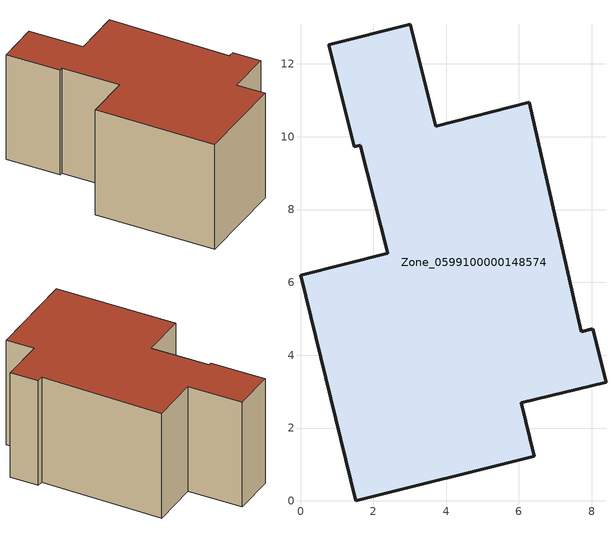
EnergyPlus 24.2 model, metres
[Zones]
Zone_0599100000148574
 floor ground (C_G): 3.02,13.09 3.72,10.29 6.28,10.94 7.71,4.64 8.02,4.72 8.39,3.26 6.06,2.69 6.42,1.23 1.52,0 0,6.2 2.39,6.8 1.64,9.77 1.48,9.73 0.78,12.53 z0
 wall outside (C_F): 1.64,9.77 2.39,6.8 0,6.2 1.52,0 6.42,1.23 6.06,2.69 8.39,3.26 8.02,4.72 7.71,4.64 6.28,10.94 3.72,10.29 3.02,13.09 0.78,12.53 1.48,9.73 1.64,9.77 z0:5.85
 roof outside (C_R): 3.02,13.09 0.78,12.53 1.48,9.73 1.64,9.77 2.39,6.8 0,6.2 1.52,0 6.42,1.23 6.06,2.69 8.39,3.26 8.02,4.72 7.71,4.64 6.28,10.94 3.72,10.29 z5.85
[BUILDING]
Pand.0599100000148574: North Axis=0; Terrain=City; Loads Convergence Tolerance Value=0.04; Temperature Convergence Tolerance Value=0.4; Solar Distribution=FullExterior; Maximum Number of Warmup Days=25; Minimum Number of Warmup Days=1
[Site:Location]
Rotterdam.The.Hague.AP_ZH_NLD Design_Conditions: Latitude=51.96; Longitude=4.45; Time Zone=1; Elevation=-4.5
[SITE:GROUNDTEMPERATURE:BUILDINGSURFACE]
18, 18, 18, 18, 18, 18, 18, 18, 18, 18, 18, 18
[MATERIAL] Thermal Absorptance=0.9; Solar Absorptance=0.7; Visible Absorptance=0.7
Name | Roughness | Thickness | Conductivity | Density | Specific Heat
G.TI.1965-1974 | MediumSmooth | 0.15 | 0.882353 | 540 | 1210
F.TI.1965-1974 | Rough | 0.3 | 0.697674 | 1920 | 840
R.TI.1965-1974 | MediumRough | 0.2 | 0.232558 | 1500 | 1000
[CONSTRUCTION]
C_G: G.TI.1965-1974
C_F: F.TI.1965-1974
C_R: R.TI.1965-1974
[ZONE]
Zone_0599100000148574: Type=1; Multiplier=1; Ceiling Height=Autocalculate; Volume=Autocalculate; Floor Area=autocalculate; Part of Total Floor Area=Yes
[ZONEINFILTRATION:DESIGNFLOWRATE]
Infil_Zone_0599100000148574: Zone or ZoneList or Space or SpaceList=Zone_0599100000148574; Schedule=AlwaysOn; Design Flow Rate Calculation Method=Flow/Area; Flow Rate per Floor Area=0.003; Constant Term Coefficient=1; Temperature Term Coefficient=0; Velocity Term Coefficient=0; Velocity Squared Term Coefficient=0
[HVACTEMPLATE:ZONE:IDEALLOADSAIRSYSTEM]
Zone_0599100000148574: Maximum Heating Supply Air Temperature=50; Minimum Cooling Supply Air Temperature=13; Maximum Heating Supply Air Humidity Ratio=0.0156; Minimum Cooling Supply Air Humidity Ratio=0.0077; Heating Limit=NoLimit; Cooling Limit=NoLimit; Dehumidification Control Type=ConstantSensibleHeatRatio; Cooling Sensible Heat Ratio=0.7; Dehumidification Setpoint=60; Humidification Control Type=None; Humidification Setpoint=30; Outdoor Air Method=None; Outdoor Air Flow Rate per Person=0.00944; Outdoor Air Flow Rate per Zone Floor Area=0; Outdoor Air Flow Rate per Zone=0; Demand Controlled Ventilation Type=None; Outdoor Air Economizer Type=NoEconomizer; Heat Recovery Type=None; Sensible Heat Recovery Effectiveness=0.7; Latent Heat Recovery Effectiveness=0.65
[ZONECONTROL:THERMOSTAT]
ThermostatControl_Zone_0599100000148574: Zone or ZoneList=Zone_0599100000148574; Control Type Schedule=DualSetpointControlType; Control 1=Thermostat_Zone_0599100000148574; Temperature Difference Between Cutout And Setpoint=0
[THERMOSTATSETPOINT:DUALSETPOINT]
Thermostat_Zone_0599100000148574: Heating Setpoint Temperature Schedule=HeatingSetpoint_Zone_0599100000148574; Cooling Setpoint Temperature Schedule=CoolingSetpoint_Zone_0599100000148574
[SCHEDULE:COMPACT]
HeatingSetpoint_Zone_0599100000148574: Through: 12/31, For: AllDays, Until: 24:00, 21
CoolingSetpoint_Zone_0599100000148574: Through: 12/31, For: AllDays, Until: 24:00, 24
DualSetpointControlType: Through: 12/31, For: AllDays, Until: 24:00, 4
AlwaysOn: Through: 12/31, For: AllDays, Until: 24:00, 1
